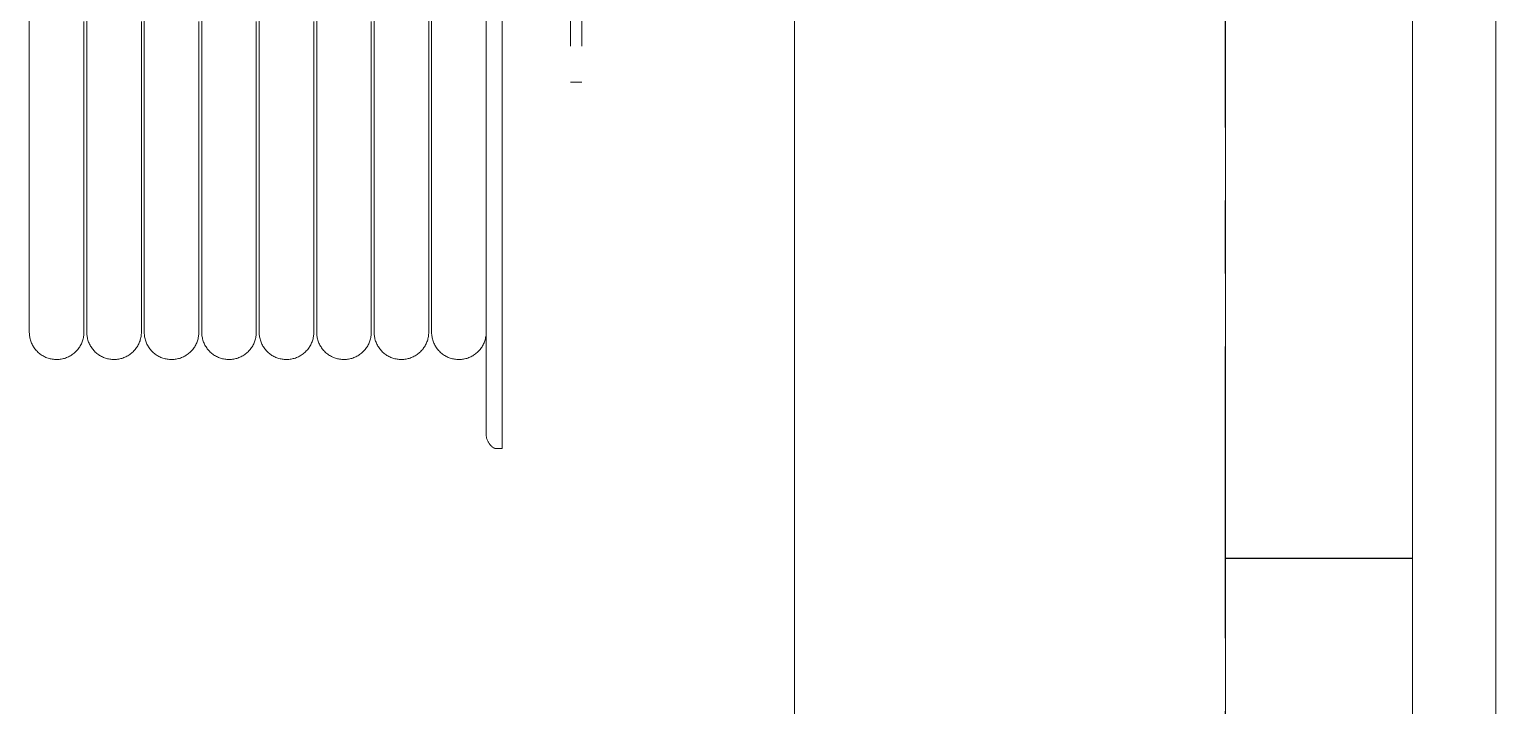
# Model space of a CAD drawing. Header units: millimetres. Extents: x -677815 to 406757, y -145898 to 39000.
# Drawn here: x 269584 to 270094, y -16050 to -15814 of the extents above; entities that cross this region are included whole.
import ezdxf

# ---------------------------------------------------------------- set-up
doc = ezdxf.new("R2010")
doc.units = ezdxf.units.MM
doc.header["$LTSCALE"] = 8
doc.linetypes.add('Xref building Toll$0$Grid Line', pattern=[22.225, 12.7, -3.175, 3.175, -3.175])
for name, color, linetype, lineweight in [('Xref building Toll$0$A-FLOR', 8, 'Continuous', 25), ('Xref building Toll$0$A-WALL', 8, 'Continuous', 9), ('Xref building Toll$0$P-SANR-FIXT', 8, 'Continuous', 9)]:
    doc.layers.add(name, color=color, linetype=linetype, lineweight=lineweight)
doc.layers.add('Xref building Toll$0$S-GRID', color=8, linetype='Continuous')

# ---------------------------------------------------------------- blocks, each defined once
blk = doc.blocks.new('Xref building Toll$0$Toll Grids')
at = {"layer": 'Xref building Toll$0$S-GRID', "linetype": 'Xref building Toll$0$Grid Line'}
blk.add_line((270000, -125373.32), (270000, 36031.45), dxfattribs=at)
blk = doc.blocks.new('Xref building Toll$0$FHR_1 - FHR 2-V345-MASTER GROUND FLOOR')
at = {"layer": 'Xref building Toll$0$P-SANR-FIXT'}
for p, q in [((-120, 179.31), (-120, 176.81)), ((7.5, 153), (7.5, 149)), ((20, 153), (193.87, 153)), ((20, 153), (20, 153)), ((20, 149), (20, 149)), ((104.79, 149), (20, 149))]:
    blk.add_line(p, q, dxfattribs=at)
at = {"layer": 'Xref building Toll$0$P-SANR-FIXT', "flags": 128}
for points in [[(-89, 331.81), (-88.99, 332.19), (-88.97, 332.57), (-88.93, 332.95), (-88.88, 333.32), (-88.81, 333.7), (-88.73, 334.07), (-88.63, 334.43), (-88.52, 334.8), (-88.39, 335.16), (-88.25, 335.51), (-88.1, 335.86), (-87.93, 336.2), (-87.74, 336.53), (-87.55, 336.86), (-87.34, 337.17), (-87.12, 337.48), (-86.89, 337.78), (-86.64, 338.07), (-86.39, 338.35), (-86.12, 338.62), (-85.84, 338.88), (-85.55, 339.13), (-85.26, 339.37), (-84.95, 339.59), (-84.63, 339.8), (-84.31, 340), (-83.98, 340.19), (-83.64, 340.36), (-83.29, 340.52), (-82.94, 340.66), (-82.59, 340.79), (-82.22, 340.91), (-81.86, 341.01), (-81.49, 341.1), (-81.11, 341.17), (-80.74, 341.23), (-80.36, 341.27), (-79.98, 341.3), (-79.6, 341.31), (-79.5, 341.31)], [(-79.5, 341.31), (-79.34, 341.31), (-78.85, 341.31), (-78.03, 341.31), (-76.89, 341.31), (-75.42, 341.31), (-73.64, 341.31), (-71.54, 341.31), (-69.12, 341.31), (-66.39, 341.31), (-63.36, 341.31), (-60.02, 341.31), (-56.39, 341.31), (-52.47, 341.31), (-48.26, 341.31), (-43.78, 341.31), (-39.03, 341.31), (-34.01, 341.31), (-28.74, 341.31), (-23.23, 341.31), (-17.48, 341.31), (-11.5, 341.31), (-5.3, 341.31), (1.11, 341.31), (7.72, 341.31), (14.51, 341.31), (21.48, 341.31), (28.61, 341.31)], [(32.53, 341.31), (25.31, 341.31), (18.25, 341.31), (11.36, 341.31), (4.65, 341.31), (-1.86, 341.31), (-8.18, 341.31), (-14.28, 341.31), (-20.15, 341.31), (-25.8, 341.31), (-31.2, 341.31), (-36.35, 341.31), (-41.25, 341.31), (-45.88, 341.31), (-50.23, 341.31), (-54.31, 341.31), (-58.1, 341.31), (-61.59, 341.31), (-64.79, 341.31), (-67.68, 341.31), (-70.27, 341.31), (-72.54, 341.31), (-74.5, 341.31), (-76.14, 341.31), (-77.45, 341.31), (-78.45, 341.31), (-79.11, 341.31), (-79.45, 341.31), (-79.5, 341.31)], [(-79.5, 322.31), (-79.88, 322.32), (-80.26, 322.34), (-80.64, 322.38), (-81.01, 322.43), (-81.39, 322.5), (-81.76, 322.58), (-82.13, 322.68), (-82.49, 322.79), (-82.85, 322.92), (-83.2, 323.06), (-83.55, 323.21), (-83.89, 323.38), (-84.22, 323.56), (-84.55, 323.76), (-84.86, 323.97), (-85.17, 324.19), (-85.47, 324.42), (-85.76, 324.67), (-86.04, 324.92), (-86.31, 325.19), (-86.57, 325.47), (-86.82, 325.76), (-87.06, 326.05), (-87.28, 326.36), (-87.49, 326.68), (-87.69, 327), (-87.88, 327.33), (-88.05, 327.67), (-88.21, 328.02), (-88.35, 328.37), (-88.48, 328.72), (-88.6, 329.09), (-88.7, 329.45), (-88.79, 329.82), (-88.86, 330.19), (-88.92, 330.57), (-88.96, 330.95), (-88.99, 331.33), (-89, 331.71), (-89, 331.81)], [(25.31, 322.31), (18.25, 322.31), (11.36, 322.31), (4.65, 322.31), (-1.86, 322.31), (-8.18, 322.31), (-14.28, 322.31), (-20.15, 322.31), (-25.8, 322.31), (-31.2, 322.31), (-36.35, 322.31), (-41.25, 322.31), (-45.88, 322.31), (-50.23, 322.31), (-54.31, 322.31), (-58.1, 322.31), (-61.59, 322.31), (-64.79, 322.31), (-67.68, 322.31), (-70.27, 322.31), (-72.54, 322.31), (-74.5, 322.31), (-76.14, 322.31), (-77.45, 322.31), (-78.45, 322.31), (-79.11, 322.31), (-79.45, 322.31), (-79.5, 322.31)], [(-79.5, 322.31), (-79.34, 322.31), (-78.85, 322.31), (-78.03, 322.31), (-76.89, 322.31), (-75.42, 322.31), (-73.64, 322.31), (-71.54, 322.31), (-69.12, 322.31), (-66.39, 322.31), (-63.36, 322.31), (-60.02, 322.31), (-56.39, 322.31), (-52.47, 322.31), (-48.26, 322.31), (-43.78, 322.31), (-39.03, 322.31), (-34.01, 322.31), (-28.74, 322.31), (-23.23, 322.31), (-17.48, 322.31), (-11.5, 322.31), (-5.3, 322.31), (1.11, 322.31), (7.72, 322.31), (14.51, 322.31), (21.48, 322.31), (28.61, 322.31)], [(-89, 311.81), (-88.99, 312.19), (-88.97, 312.57), (-88.93, 312.95), (-88.88, 313.32), (-88.81, 313.7), (-88.73, 314.07), (-88.63, 314.43), (-88.52, 314.8), (-88.39, 315.16), (-88.25, 315.51), (-88.1, 315.86), (-87.93, 316.2), (-87.74, 316.53), (-87.55, 316.86), (-87.34, 317.17), (-87.12, 317.48), (-86.89, 317.78), (-86.64, 318.07), (-86.39, 318.35), (-86.12, 318.62), (-85.84, 318.88), (-85.55, 319.13), (-85.26, 319.37), (-84.95, 319.59), (-84.63, 319.8), (-84.31, 320), (-83.98, 320.19), (-83.64, 320.36), (-83.29, 320.52), (-82.94, 320.66), (-82.59, 320.79), (-82.22, 320.91), (-81.86, 321.01), (-81.49, 321.1), (-81.11, 321.17), (-80.74, 321.23), (-80.36, 321.27), (-79.98, 321.3), (-79.6, 321.31), (-79.5, 321.31)], [(-79.5, 321.31), (-79.34, 321.31), (-78.85, 321.31), (-78.03, 321.31), (-76.89, 321.31), (-75.42, 321.31), (-73.64, 321.31), (-71.54, 321.31), (-69.12, 321.31), (-66.39, 321.31), (-63.36, 321.31), (-60.02, 321.31), (-56.39, 321.31), (-52.47, 321.31), (-48.26, 321.31), (-43.78, 321.31), (-39.03, 321.31), (-34.01, 321.31), (-28.74, 321.31), (-23.23, 321.31), (-17.48, 321.31), (-11.5, 321.31), (-5.3, 321.31), (1.11, 321.31), (7.72, 321.31), (14.51, 321.31), (21.48, 321.31), (28.61, 321.31)], [(32.53, 321.31), (25.31, 321.31), (18.25, 321.31), (11.36, 321.31), (4.65, 321.31), (-1.86, 321.31), (-8.18, 321.31), (-14.28, 321.31), (-20.15, 321.31), (-25.8, 321.31), (-31.2, 321.31), (-36.35, 321.31), (-41.25, 321.31), (-45.88, 321.31), (-50.23, 321.31), (-54.31, 321.31), (-58.1, 321.31), (-61.59, 321.31), (-64.79, 321.31), (-67.68, 321.31), (-70.27, 321.31), (-72.54, 321.31), (-74.5, 321.31), (-76.14, 321.31), (-77.45, 321.31), (-78.45, 321.31), (-79.11, 321.31), (-79.45, 321.31), (-79.5, 321.31)], [(-79.5, 302.31), (-79.88, 302.32), (-80.26, 302.34), (-80.64, 302.38), (-81.01, 302.43), (-81.39, 302.5), (-81.76, 302.58), (-82.13, 302.68), (-82.49, 302.79), (-82.85, 302.92), (-83.2, 303.06), (-83.55, 303.21), (-83.89, 303.38), (-84.22, 303.56), (-84.55, 303.76), (-84.86, 303.97), (-85.17, 304.19), (-85.47, 304.42), (-85.76, 304.67), (-86.04, 304.92), (-86.31, 305.19), (-86.57, 305.47), (-86.82, 305.76), (-87.06, 306.05), (-87.28, 306.36), (-87.49, 306.68), (-87.69, 307), (-87.88, 307.33), (-88.05, 307.67), (-88.21, 308.02), (-88.35, 308.37), (-88.48, 308.72), (-88.6, 309.09), (-88.7, 309.45), (-88.79, 309.82), (-88.86, 310.19), (-88.92, 310.57), (-88.96, 310.95), (-88.99, 311.33), (-89, 311.71), (-89, 311.81)], [(-89, 291.81), (-88.99, 292.19), (-88.97, 292.57), (-88.93, 292.95), (-88.88, 293.32), (-88.81, 293.7), (-88.73, 294.07), (-88.63, 294.43), (-88.52, 294.8), (-88.39, 295.16), (-88.25, 295.51), (-88.1, 295.86), (-87.93, 296.2), (-87.74, 296.53), (-87.55, 296.86), (-87.34, 297.17), (-87.12, 297.48), (-86.89, 297.78), (-86.64, 298.07), (-86.39, 298.35), (-86.12, 298.62), (-85.84, 298.88), (-85.55, 299.13), (-85.26, 299.37), (-84.95, 299.59), (-84.63, 299.8), (-84.31, 300), (-83.98, 300.19), (-83.64, 300.36), (-83.29, 300.52), (-82.94, 300.66), (-82.59, 300.79), (-82.22, 300.91), (-81.86, 301.01), (-81.49, 301.1), (-81.11, 301.17), (-80.74, 301.23), (-80.36, 301.27), (-79.98, 301.3), (-79.6, 301.31), (-79.5, 301.31)], [(25.31, 302.31), (18.25, 302.31), (11.36, 302.31), (4.65, 302.31), (-1.86, 302.31), (-8.18, 302.31), (-14.28, 302.31), (-20.15, 302.31), (-25.8, 302.31), (-31.2, 302.31), (-36.35, 302.31), (-41.25, 302.31), (-45.88, 302.31), (-50.23, 302.31), (-54.31, 302.31), (-58.1, 302.31), (-61.59, 302.31), (-64.79, 302.31), (-67.68, 302.31), (-70.27, 302.31), (-72.54, 302.31), (-74.5, 302.31), (-76.14, 302.31), (-77.45, 302.31), (-78.45, 302.31), (-79.11, 302.31), (-79.45, 302.31), (-79.5, 302.31)], [(-79.5, 302.31), (-79.34, 302.31), (-78.85, 302.31), (-78.03, 302.31), (-76.89, 302.31), (-75.42, 302.31), (-73.64, 302.31), (-71.54, 302.31), (-69.12, 302.31), (-66.39, 302.31), (-63.36, 302.31), (-60.02, 302.31), (-56.39, 302.31), (-52.47, 302.31), (-48.26, 302.31), (-43.78, 302.31), (-39.03, 302.31), (-34.01, 302.31), (-28.74, 302.31), (-23.23, 302.31), (-17.48, 302.31), (-11.5, 302.31), (-5.3, 302.31), (1.11, 302.31), (7.72, 302.31), (14.51, 302.31), (21.48, 302.31), (28.61, 302.31)], [(-79.5, 301.31), (-79.34, 301.31), (-78.85, 301.31), (-78.03, 301.31), (-76.89, 301.31), (-75.42, 301.31), (-73.64, 301.31), (-71.54, 301.31), (-69.12, 301.31), (-66.39, 301.31), (-63.36, 301.31), (-60.02, 301.31), (-56.39, 301.31), (-52.47, 301.31), (-48.26, 301.31), (-43.78, 301.31), (-39.03, 301.31), (-34.01, 301.31), (-28.74, 301.31), (-23.23, 301.31), (-17.48, 301.31), (-11.5, 301.31), (-5.3, 301.31), (1.11, 301.31), (7.72, 301.31), (14.51, 301.31), (21.48, 301.31), (28.61, 301.31)], [(32.53, 301.31), (25.31, 301.31), (18.25, 301.31), (11.36, 301.31), (4.65, 301.31), (-1.86, 301.31), (-8.18, 301.31), (-14.28, 301.31), (-20.15, 301.31), (-25.8, 301.31), (-31.2, 301.31), (-36.35, 301.31), (-41.25, 301.31), (-45.88, 301.31), (-50.23, 301.31), (-54.31, 301.31), (-58.1, 301.31), (-61.59, 301.31), (-64.79, 301.31), (-67.68, 301.31), (-70.27, 301.31), (-72.54, 301.31), (-74.5, 301.31), (-76.14, 301.31), (-77.45, 301.31), (-78.45, 301.31), (-79.11, 301.31), (-79.45, 301.31), (-79.5, 301.31)], [(-79.5, 282.31), (-79.88, 282.32), (-80.26, 282.34), (-80.64, 282.38), (-81.01, 282.43), (-81.39, 282.5), (-81.76, 282.58), (-82.13, 282.68), (-82.49, 282.79), (-82.85, 282.92), (-83.2, 283.06), (-83.55, 283.21), (-83.89, 283.38), (-84.22, 283.56), (-84.55, 283.76), (-84.86, 283.97), (-85.17, 284.19), (-85.47, 284.42), (-85.76, 284.67), (-86.04, 284.92), (-86.31, 285.19), (-86.57, 285.47), (-86.82, 285.76), (-87.06, 286.05), (-87.28, 286.36), (-87.49, 286.68), (-87.69, 287), (-87.88, 287.33), (-88.05, 287.67), (-88.21, 288.02), (-88.35, 288.37), (-88.48, 288.72), (-88.6, 289.09), (-88.7, 289.45), (-88.79, 289.82), (-88.86, 290.19), (-88.92, 290.57), (-88.96, 290.95), (-88.99, 291.33), (-89, 291.71), (-89, 291.81)], [(-89, 271.81), (-88.99, 272.19), (-88.97, 272.57), (-88.93, 272.95), (-88.88, 273.32), (-88.81, 273.7), (-88.73, 274.07), (-88.63, 274.43), (-88.52, 274.8), (-88.39, 275.16), (-88.25, 275.51), (-88.1, 275.86), (-87.93, 276.2), (-87.74, 276.53), (-87.55, 276.86), (-87.34, 277.17), (-87.12, 277.48), (-86.89, 277.78), (-86.64, 278.07), (-86.39, 278.35), (-86.12, 278.62), (-85.84, 278.88), (-85.55, 279.13), (-85.26, 279.37), (-84.95, 279.59), (-84.63, 279.8), (-84.31, 280), (-83.98, 280.19), (-83.64, 280.36), (-83.29, 280.52), (-82.94, 280.66), (-82.59, 280.79), (-82.22, 280.91), (-81.86, 281.01), (-81.49, 281.1), (-81.11, 281.17), (-80.74, 281.23), (-80.36, 281.27), (-79.98, 281.3), (-79.6, 281.31), (-79.5, 281.31)], [(25.31, 282.31), (18.25, 282.31), (11.36, 282.31), (4.65, 282.31), (-1.86, 282.31), (-8.18, 282.31), (-14.28, 282.31), (-20.15, 282.31), (-25.8, 282.31), (-31.2, 282.31), (-36.35, 282.31), (-41.25, 282.31), (-45.88, 282.31), (-50.23, 282.31), (-54.31, 282.31), (-58.1, 282.31), (-61.59, 282.31), (-64.79, 282.31), (-67.68, 282.31), (-70.27, 282.31), (-72.54, 282.31), (-74.5, 282.31), (-76.14, 282.31), (-77.45, 282.31), (-78.45, 282.31), (-79.11, 282.31), (-79.45, 282.31), (-79.5, 282.31)], [(-79.5, 282.31), (-79.34, 282.31), (-78.85, 282.31), (-78.03, 282.31), (-76.89, 282.31), (-75.42, 282.31), (-73.64, 282.31), (-71.54, 282.31), (-69.12, 282.31), (-66.39, 282.31), (-63.36, 282.31), (-60.02, 282.31), (-56.39, 282.31), (-52.47, 282.31), (-48.26, 282.31), (-43.78, 282.31), (-39.03, 282.31), (-34.01, 282.31), (-28.74, 282.31), (-23.23, 282.31), (-17.48, 282.31), (-11.5, 282.31), (-5.3, 282.31), (1.11, 282.31), (7.72, 282.31), (14.51, 282.31), (21.48, 282.31), (28.61, 282.31)], [(-79.5, 281.31), (-79.34, 281.31), (-78.85, 281.31), (-78.03, 281.31), (-76.89, 281.31), (-75.42, 281.31), (-73.64, 281.31), (-71.54, 281.31), (-69.12, 281.31), (-66.39, 281.31), (-63.36, 281.31), (-60.02, 281.31), (-56.39, 281.31), (-52.47, 281.31), (-48.26, 281.31), (-43.78, 281.31), (-39.03, 281.31), (-34.01, 281.31), (-28.74, 281.31), (-23.23, 281.31), (-17.48, 281.31), (-11.5, 281.31), (-5.3, 281.31), (1.11, 281.31), (7.72, 281.31), (14.51, 281.31), (21.48, 281.31), (28.61, 281.31)], [(32.53, 281.31), (25.31, 281.31), (18.25, 281.31), (11.36, 281.31), (4.65, 281.31), (-1.86, 281.31), (-8.18, 281.31), (-14.28, 281.31), (-20.15, 281.31), (-25.8, 281.31), (-31.2, 281.31), (-36.35, 281.31), (-41.25, 281.31), (-45.88, 281.31), (-50.23, 281.31), (-54.31, 281.31), (-58.1, 281.31), (-61.59, 281.31), (-64.79, 281.31), (-67.68, 281.31), (-70.27, 281.31), (-72.54, 281.31), (-74.5, 281.31), (-76.14, 281.31), (-77.45, 281.31), (-78.45, 281.31), (-79.11, 281.31), (-79.45, 281.31), (-79.5, 281.31)], [(-79.5, 262.31), (-79.88, 262.32), (-80.26, 262.34), (-80.64, 262.38), (-81.01, 262.43), (-81.39, 262.5), (-81.76, 262.58), (-82.13, 262.68), (-82.49, 262.79), (-82.85, 262.92), (-83.2, 263.06), (-83.55, 263.21), (-83.89, 263.38), (-84.22, 263.56), (-84.55, 263.76), (-84.86, 263.97), (-85.17, 264.19), (-85.47, 264.42), (-85.76, 264.67), (-86.04, 264.92), (-86.31, 265.19), (-86.57, 265.47), (-86.82, 265.76), (-87.06, 266.05), (-87.28, 266.36), (-87.49, 266.68), (-87.69, 267), (-87.88, 267.33), (-88.05, 267.67), (-88.21, 268.02), (-88.35, 268.37), (-88.48, 268.72), (-88.6, 269.09), (-88.7, 269.45), (-88.79, 269.82), (-88.86, 270.19), (-88.92, 270.57), (-88.96, 270.95), (-88.99, 271.33), (-89, 271.71), (-89, 271.81)], [(-89, 251.81), (-88.99, 252.19), (-88.97, 252.57), (-88.93, 252.95), (-88.88, 253.32), (-88.81, 253.7), (-88.73, 254.07), (-88.63, 254.43), (-88.52, 254.8), (-88.39, 255.16), (-88.25, 255.51), (-88.1, 255.86), (-87.93, 256.2), (-87.74, 256.53), (-87.55, 256.86), (-87.34, 257.17), (-87.12, 257.48), (-86.89, 257.78), (-86.64, 258.07), (-86.39, 258.35), (-86.12, 258.62), (-85.84, 258.88), (-85.55, 259.13), (-85.26, 259.37), (-84.95, 259.59), (-84.63, 259.8), (-84.31, 260), (-83.98, 260.19), (-83.64, 260.36), (-83.29, 260.52), (-82.94, 260.66), (-82.59, 260.79), (-82.22, 260.91), (-81.86, 261.01), (-81.49, 261.1), (-81.11, 261.17), (-80.74, 261.23), (-80.36, 261.27), (-79.98, 261.3), (-79.6, 261.31), (-79.5, 261.31)], [(25.31, 262.31), (18.25, 262.31), (11.36, 262.31), (4.65, 262.31), (-1.86, 262.31), (-8.18, 262.31), (-14.28, 262.31), (-20.15, 262.31), (-25.8, 262.31), (-31.2, 262.31), (-36.35, 262.31), (-41.25, 262.31), (-45.88, 262.31), (-50.23, 262.31), (-54.31, 262.31), (-58.1, 262.31), (-61.59, 262.31), (-64.79, 262.31), (-67.68, 262.31), (-70.27, 262.31), (-72.54, 262.31), (-74.5, 262.31), (-76.14, 262.31), (-77.45, 262.31), (-78.45, 262.31), (-79.11, 262.31), (-79.45, 262.31), (-79.5, 262.31)], [(-79.5, 262.31), (-79.34, 262.31), (-78.85, 262.31), (-78.03, 262.31), (-76.89, 262.31), (-75.42, 262.31), (-73.64, 262.31), (-71.54, 262.31), (-69.12, 262.31), (-66.39, 262.31), (-63.36, 262.31), (-60.02, 262.31), (-56.39, 262.31), (-52.47, 262.31), (-48.26, 262.31), (-43.78, 262.31), (-39.03, 262.31), (-34.01, 262.31), (-28.74, 262.31), (-23.23, 262.31), (-17.48, 262.31), (-11.5, 262.31), (-5.3, 262.31), (1.11, 262.31), (7.72, 262.31), (14.51, 262.31), (21.48, 262.31), (28.61, 262.31)], [(-79.5, 261.31), (-79.34, 261.31), (-78.85, 261.31), (-78.03, 261.31), (-76.89, 261.31), (-75.42, 261.31), (-73.64, 261.31), (-71.54, 261.31), (-69.12, 261.31), (-66.39, 261.31), (-63.36, 261.31), (-60.02, 261.31), (-56.39, 261.31), (-52.47, 261.31), (-48.26, 261.31), (-43.78, 261.31), (-39.03, 261.31), (-34.01, 261.31), (-28.74, 261.31), (-23.23, 261.31), (-17.48, 261.31), (-11.5, 261.31), (-5.3, 261.31), (1.11, 261.31), (7.72, 261.31), (14.51, 261.31), (21.48, 261.31), (28.61, 261.31)], [(32.53, 261.31), (25.31, 261.31), (18.25, 261.31), (11.36, 261.31), (4.65, 261.31), (-1.86, 261.31), (-8.18, 261.31), (-14.28, 261.31), (-20.15, 261.31), (-25.8, 261.31), (-31.2, 261.31), (-36.35, 261.31), (-41.25, 261.31), (-45.88, 261.31), (-50.23, 261.31), (-54.31, 261.31), (-58.1, 261.31), (-61.59, 261.31), (-64.79, 261.31), (-67.68, 261.31), (-70.27, 261.31), (-72.54, 261.31), (-74.5, 261.31), (-76.14, 261.31), (-77.45, 261.31), (-78.45, 261.31), (-79.11, 261.31), (-79.45, 261.31), (-79.5, 261.31)], [(-79.5, 242.31), (-79.88, 242.32), (-80.26, 242.34), (-80.64, 242.38), (-81.01, 242.43), (-81.39, 242.5), (-81.76, 242.58), (-82.13, 242.68), (-82.49, 242.79), (-82.85, 242.92), (-83.2, 243.06), (-83.55, 243.21), (-83.89, 243.38), (-84.22, 243.56), (-84.55, 243.76), (-84.86, 243.97), (-85.17, 244.19), (-85.47, 244.42), (-85.76, 244.67), (-86.04, 244.92), (-86.31, 245.19), (-86.57, 245.47), (-86.82, 245.76), (-87.06, 246.05), (-87.28, 246.36), (-87.49, 246.68), (-87.69, 247), (-87.88, 247.33), (-88.05, 247.67), (-88.21, 248.02), (-88.35, 248.37), (-88.48, 248.72), (-88.6, 249.09), (-88.7, 249.45), (-88.79, 249.82), (-88.86, 250.19), (-88.92, 250.57), (-88.96, 250.95), (-88.99, 251.33), (-89, 251.71), (-89, 251.81)], [(-89, 231.81), (-88.99, 232.19), (-88.97, 232.57), (-88.93, 232.95), (-88.88, 233.32), (-88.81, 233.7), (-88.73, 234.07), (-88.63, 234.43), (-88.52, 234.8), (-88.39, 235.16), (-88.25, 235.51), (-88.1, 235.86), (-87.93, 236.2), (-87.74, 236.53), (-87.55, 236.86), (-87.34, 237.17), (-87.12, 237.48), (-86.89, 237.78), (-86.64, 238.07), (-86.39, 238.35), (-86.12, 238.62), (-85.84, 238.88), (-85.55, 239.13), (-85.26, 239.37), (-84.95, 239.59), (-84.63, 239.8), (-84.31, 240), (-83.98, 240.19), (-83.64, 240.36), (-83.29, 240.52), (-82.94, 240.66), (-82.59, 240.79), (-82.22, 240.91), (-81.86, 241.01), (-81.49, 241.1), (-81.11, 241.17), (-80.74, 241.23), (-80.36, 241.27), (-79.98, 241.3), (-79.6, 241.31), (-79.5, 241.31)], [(25.31, 242.31), (18.25, 242.31), (11.36, 242.31), (4.65, 242.31), (-1.86, 242.31), (-8.18, 242.31), (-14.28, 242.31), (-20.15, 242.31), (-25.8, 242.31), (-31.2, 242.31), (-36.35, 242.31), (-41.25, 242.31), (-45.88, 242.31), (-50.23, 242.31), (-54.31, 242.31), (-58.1, 242.31), (-61.59, 242.31), (-64.79, 242.31), (-67.68, 242.31), (-70.27, 242.31), (-72.54, 242.31), (-74.5, 242.31), (-76.14, 242.31), (-77.45, 242.31), (-78.45, 242.31), (-79.11, 242.31), (-79.45, 242.31), (-79.5, 242.31)], [(-79.5, 242.31), (-79.34, 242.31), (-78.85, 242.31), (-78.03, 242.31), (-76.89, 242.31), (-75.42, 242.31), (-73.64, 242.31), (-71.54, 242.31), (-69.12, 242.31), (-66.39, 242.31), (-63.36, 242.31), (-60.02, 242.31), (-56.39, 242.31), (-52.47, 242.31), (-48.26, 242.31), (-43.78, 242.31), (-39.03, 242.31), (-34.01, 242.31), (-28.74, 242.31), (-23.23, 242.31), (-17.48, 242.31), (-11.5, 242.31), (-5.3, 242.31), (1.11, 242.31), (7.72, 242.31), (14.51, 242.31), (21.48, 242.31), (28.61, 242.31)], [(-79.5, 241.31), (-79.34, 241.31), (-78.85, 241.31), (-78.03, 241.31), (-76.89, 241.31), (-75.42, 241.31), (-73.64, 241.31), (-71.54, 241.31), (-69.12, 241.31), (-66.39, 241.31), (-63.36, 241.31), (-60.02, 241.31), (-56.39, 241.31), (-52.47, 241.31), (-48.26, 241.31), (-43.78, 241.31), (-39.03, 241.31), (-34.01, 241.31), (-28.74, 241.31), (-23.23, 241.31), (-17.48, 241.31), (-11.5, 241.31), (-5.3, 241.31), (1.11, 241.31), (7.72, 241.31), (14.51, 241.31), (21.48, 241.31), (28.61, 241.31)], [(32.53, 241.31), (25.31, 241.31), (18.25, 241.31), (11.36, 241.31), (4.65, 241.31), (-1.86, 241.31), (-8.18, 241.31), (-14.28, 241.31), (-20.15, 241.31), (-25.8, 241.31), (-31.2, 241.31), (-36.35, 241.31), (-41.25, 241.31), (-45.88, 241.31), (-50.23, 241.31), (-54.31, 241.31), (-58.1, 241.31), (-61.59, 241.31), (-64.79, 241.31), (-67.68, 241.31), (-70.27, 241.31), (-72.54, 241.31), (-74.5, 241.31), (-76.14, 241.31), (-77.45, 241.31), (-78.45, 241.31), (-79.11, 241.31), (-79.45, 241.31), (-79.5, 241.31)], [(-79.5, 222.31), (-79.88, 222.32), (-80.26, 222.34), (-80.64, 222.38), (-81.01, 222.43), (-81.39, 222.5), (-81.76, 222.58), (-82.13, 222.68), (-82.49, 222.79), (-82.85, 222.92), (-83.2, 223.06), (-83.55, 223.21), (-83.89, 223.38), (-84.22, 223.56), (-84.55, 223.76), (-84.86, 223.97), (-85.17, 224.19), (-85.47, 224.42), (-85.76, 224.67), (-86.04, 224.92), (-86.31, 225.19), (-86.57, 225.47), (-86.82, 225.76), (-87.06, 226.05), (-87.28, 226.36), (-87.49, 226.68), (-87.69, 227), (-87.88, 227.33), (-88.05, 227.67), (-88.21, 228.02), (-88.35, 228.37), (-88.48, 228.72), (-88.6, 229.09), (-88.7, 229.45), (-88.79, 229.82), (-88.86, 230.19), (-88.92, 230.57), (-88.96, 230.95), (-88.99, 231.33), (-89, 231.71), (-89, 231.81)], [(-89, 211.81), (-88.99, 212.19), (-88.97, 212.57), (-88.93, 212.95), (-88.88, 213.32), (-88.81, 213.7), (-88.73, 214.07), (-88.63, 214.43), (-88.52, 214.8), (-88.39, 215.16), (-88.25, 215.51), (-88.1, 215.86), (-87.93, 216.2), (-87.74, 216.53), (-87.55, 216.86), (-87.34, 217.17), (-87.12, 217.48), (-86.89, 217.78), (-86.64, 218.07), (-86.39, 218.35), (-86.12, 218.62), (-85.84, 218.88), (-85.55, 219.13), (-85.26, 219.37), (-84.95, 219.59), (-84.63, 219.8), (-84.31, 220), (-83.98, 220.19), (-83.64, 220.36), (-83.29, 220.52), (-82.94, 220.66), (-82.59, 220.79), (-82.22, 220.91), (-81.86, 221.01), (-81.49, 221.1), (-81.11, 221.17), (-80.74, 221.23), (-80.36, 221.27), (-79.98, 221.3), (-79.6, 221.31), (-79.5, 221.31)], [(25.31, 222.31), (18.25, 222.31), (11.36, 222.31), (4.65, 222.31), (-1.86, 222.31), (-8.18, 222.31), (-14.28, 222.31), (-20.15, 222.31), (-25.8, 222.31), (-31.2, 222.31), (-36.35, 222.31), (-41.25, 222.31), (-45.88, 222.31), (-50.23, 222.31), (-54.31, 222.31), (-58.1, 222.31), (-61.59, 222.31), (-64.79, 222.31), (-67.68, 222.31), (-70.27, 222.31), (-72.54, 222.31), (-74.5, 222.31), (-76.14, 222.31), (-77.45, 222.31), (-78.45, 222.31), (-79.11, 222.31), (-79.45, 222.31), (-79.5, 222.31)], [(-79.5, 222.31), (-79.34, 222.31), (-78.85, 222.31), (-78.03, 222.31), (-76.89, 222.31), (-75.42, 222.31), (-73.64, 222.31), (-71.54, 222.31), (-69.12, 222.31), (-66.39, 222.31), (-63.36, 222.31), (-60.02, 222.31), (-56.39, 222.31), (-52.47, 222.31), (-48.26, 222.31), (-43.78, 222.31), (-39.03, 222.31), (-34.01, 222.31), (-28.74, 222.31), (-23.23, 222.31), (-17.48, 222.31), (-11.5, 222.31), (-5.3, 222.31), (1.11, 222.31), (7.72, 222.31), (14.51, 222.31), (21.48, 222.31), (28.61, 222.31)], [(-79.5, 221.31), (-79.34, 221.31), (-78.85, 221.31), (-78.03, 221.31), (-76.89, 221.31), (-75.42, 221.31), (-73.64, 221.31), (-71.54, 221.31), (-69.12, 221.31), (-66.39, 221.31), (-63.36, 221.31), (-60.02, 221.31), (-56.39, 221.31), (-52.47, 221.31), (-48.26, 221.31), (-43.78, 221.31), (-39.03, 221.31), (-34.01, 221.31), (-28.74, 221.31), (-23.23, 221.31), (-17.48, 221.31), (-11.5, 221.31), (-5.3, 221.31), (1.11, 221.31), (7.72, 221.31), (14.51, 221.31), (21.48, 221.31), (28.61, 221.31)], [(32.53, 221.31), (25.31, 221.31), (18.25, 221.31), (11.36, 221.31), (4.65, 221.31), (-1.86, 221.31), (-8.18, 221.31), (-14.28, 221.31), (-20.15, 221.31), (-25.8, 221.31), (-31.2, 221.31), (-36.35, 221.31), (-41.25, 221.31), (-45.88, 221.31), (-50.23, 221.31), (-54.31, 221.31), (-58.1, 221.31), (-61.59, 221.31), (-64.79, 221.31), (-67.68, 221.31), (-70.27, 221.31), (-72.54, 221.31), (-74.5, 221.31), (-76.14, 221.31), (-77.45, 221.31), (-78.45, 221.31), (-79.11, 221.31), (-79.45, 221.31), (-79.5, 221.31)], [(-79.5, 202.31), (-79.88, 202.32), (-80.26, 202.34), (-80.64, 202.38), (-81.01, 202.43), (-81.39, 202.5), (-81.76, 202.58), (-82.13, 202.68), (-82.49, 202.79), (-82.85, 202.92), (-83.2, 203.06), (-83.55, 203.21), (-83.89, 203.38), (-84.22, 203.56), (-84.55, 203.76), (-84.86, 203.97), (-85.17, 204.19), (-85.47, 204.42), (-85.76, 204.67), (-86.04, 204.92), (-86.31, 205.19), (-86.57, 205.47), (-86.82, 205.76), (-87.06, 206.05), (-87.28, 206.36), (-87.49, 206.68), (-87.69, 207), (-87.88, 207.33), (-88.05, 207.67), (-88.21, 208.02), (-88.35, 208.37), (-88.48, 208.72), (-88.6, 209.09), (-88.7, 209.45), (-88.79, 209.82), (-88.86, 210.19), (-88.92, 210.57), (-88.96, 210.95), (-88.99, 211.33), (-89, 211.71), (-89, 211.81)], [(-89, 191.81), (-88.99, 192.19), (-88.97, 192.57), (-88.93, 192.95), (-88.88, 193.32), (-88.81, 193.7), (-88.73, 194.07), (-88.63, 194.43), (-88.52, 194.8), (-88.39, 195.16), (-88.25, 195.51), (-88.1, 195.86), (-87.93, 196.2), (-87.74, 196.53), (-87.55, 196.86), (-87.34, 197.17), (-87.12, 197.48), (-86.89, 197.78), (-86.64, 198.07), (-86.39, 198.35), (-86.12, 198.62), (-85.84, 198.88), (-85.55, 199.13), (-85.26, 199.37), (-84.95, 199.59), (-84.63, 199.8), (-84.31, 200), (-83.98, 200.19), (-83.64, 200.36), (-83.29, 200.52), (-82.94, 200.66), (-82.59, 200.79), (-82.22, 200.91), (-81.86, 201.01), (-81.49, 201.1), (-81.11, 201.17), (-80.74, 201.23), (-80.36, 201.27), (-79.98, 201.3), (-79.6, 201.31), (-79.5, 201.31)], [(32.53, 202.31), (25.31, 202.31), (18.25, 202.31), (11.36, 202.31), (4.65, 202.31), (-1.86, 202.31), (-8.18, 202.31), (-14.28, 202.31), (-20.15, 202.31), (-25.8, 202.31), (-31.2, 202.31), (-36.35, 202.31), (-41.25, 202.31), (-45.88, 202.31), (-50.23, 202.31), (-54.31, 202.31), (-58.1, 202.31), (-61.59, 202.31), (-64.79, 202.31), (-67.68, 202.31), (-70.27, 202.31), (-72.54, 202.31), (-74.5, 202.31), (-76.14, 202.31), (-77.45, 202.31), (-78.45, 202.31), (-79.11, 202.31), (-79.45, 202.31), (-79.5, 202.31)], [(-79.5, 202.31), (-79.34, 202.31), (-78.85, 202.31), (-78.03, 202.31), (-76.89, 202.31), (-75.42, 202.31), (-73.64, 202.31), (-71.54, 202.31), (-69.12, 202.31), (-66.39, 202.31), (-63.36, 202.31), (-60.02, 202.31), (-56.39, 202.31), (-52.47, 202.31), (-48.26, 202.31), (-43.78, 202.31), (-39.03, 202.31), (-34.01, 202.31), (-28.74, 202.31), (-23.23, 202.31), (-17.48, 202.31), (-11.5, 202.31), (-5.3, 202.31), (1.11, 202.31), (7.72, 202.31), (14.51, 202.31), (21.48, 202.31), (28.61, 202.31)], [(-79.5, 201.31), (-79.34, 201.31), (-78.85, 201.31), (-78.03, 201.31), (-76.89, 201.31), (-75.42, 201.31), (-73.64, 201.31), (-71.54, 201.31), (-69.12, 201.31), (-66.39, 201.31), (-63.36, 201.31), (-60.02, 201.31), (-56.39, 201.31), (-52.47, 201.31), (-48.26, 201.31), (-43.78, 201.31), (-39.03, 201.31), (-34.01, 201.31), (-28.74, 201.31), (-23.23, 201.31), (-17.48, 201.31), (-11.5, 201.31), (-5.3, 201.31), (1.11, 201.31), (7.72, 201.31), (14.51, 201.31), (21.48, 201.31), (28.61, 201.31)], [(32.53, 201.31), (25.31, 201.31), (18.25, 201.31), (11.36, 201.31), (4.65, 201.31), (-1.86, 201.31), (-8.18, 201.31), (-14.28, 201.31), (-20.15, 201.31), (-25.8, 201.31), (-31.2, 201.31), (-36.35, 201.31), (-41.25, 201.31), (-45.88, 201.31), (-50.23, 201.31), (-54.31, 201.31), (-58.1, 201.31), (-61.59, 201.31), (-64.79, 201.31), (-67.68, 201.31), (-70.27, 201.31), (-72.54, 201.31), (-74.5, 201.31), (-76.14, 201.31), (-77.45, 201.31), (-78.45, 201.31), (-79.11, 201.31), (-79.45, 201.31), (-79.5, 201.31)], [(-79.5, 182.31), (-79.88, 182.32), (-80.26, 182.34), (-80.64, 182.38), (-81.01, 182.43), (-81.39, 182.5), (-81.76, 182.58), (-82.13, 182.68), (-82.49, 182.79), (-82.85, 182.92), (-83.2, 183.06), (-83.55, 183.21), (-83.89, 183.38), (-84.22, 183.56), (-84.55, 183.76), (-84.86, 183.97), (-85.17, 184.19), (-85.47, 184.42), (-85.76, 184.67), (-86.04, 184.92), (-86.31, 185.19), (-86.57, 185.47), (-86.82, 185.76), (-87.06, 186.05), (-87.28, 186.36), (-87.49, 186.68), (-87.69, 187), (-87.88, 187.33), (-88.05, 187.67), (-88.21, 188.02), (-88.35, 188.37), (-88.48, 188.72), (-88.6, 189.09), (-88.7, 189.45), (-88.79, 189.82), (-88.86, 190.19), (-88.92, 190.57), (-88.96, 190.95), (-88.99, 191.33), (-89, 191.71), (-89, 191.81)], [(-120, 179.31), (-119.89, 179.51), (-119.77, 179.7), (-119.64, 179.89), (-119.51, 180.07), (-119.37, 180.25), (-119.22, 180.42), (-119.07, 180.59), (-118.91, 180.75), (-118.74, 180.9), (-118.57, 181.05), (-118.39, 181.18), (-118.2, 181.32), (-118.01, 181.44), (-117.82, 181.56), (-117.62, 181.67), (-117.42, 181.77), (-117.21, 181.86), (-117, 181.94), (-116.79, 182.02), (-116.57, 182.09), (-116.35, 182.15), (-116.13, 182.2), (-115.91, 182.24), (-115.68, 182.27), (-115.46, 182.29), (-115.23, 182.3), (-115, 182.31)], [(31.54, 182.31), (22.77, 182.31), (14.17, 182.31), (5.75, 182.31), (-2.48, 182.31), (-10.51, 182.31), (-18.33, 182.31), (-25.91, 182.31), (-33.25, 182.31), (-40.34, 182.31), (-47.17, 182.31), (-53.71, 182.31), (-59.98, 182.31), (-65.94, 182.31), (-71.61, 182.31), (-76.95, 182.31), (-81.98, 182.31), (-86.67, 182.31), (-91.02, 182.31), (-95.03, 182.31), (-98.69, 182.31), (-101.99, 182.31), (-104.92, 182.31), (-107.49, 182.31), (-109.69, 182.31), (-111.51, 182.31), (-112.95, 182.31), (-114.01, 182.31), (-114.69, 182.31), (-114.99, 182.31), (-115, 182.31)], [(-115, 182.31), (-114.81, 182.31), (-114.23, 182.31), (-113.27, 182.31), (-111.93, 182.31), (-110.22, 182.31), (-108.12, 182.31), (-105.65, 182.31), (-102.82, 182.31), (-99.62, 182.31), (-96.05, 182.31), (-92.14, 182.31), (-87.88, 182.31), (-83.28, 182.31), (-78.34, 182.31), (-73.08, 182.31), (-67.5, 182.31), (-61.62, 182.31), (-55.43, 182.31), (-48.96, 182.31), (-42.21, 182.31), (-35.19, 182.31), (-27.92, 182.31), (-20.4, 182.31), (-12.64, 182.31), (-4.67, 182.31), (3.51, 182.31), (11.88, 182.31), (20.44, 182.31), (29.16, 182.31)], [(32.53, 182.31), (25.31, 182.31), (18.25, 182.31), (11.36, 182.31), (4.65, 182.31), (-1.86, 182.31), (-8.18, 182.31), (-14.28, 182.31), (-20.15, 182.31), (-25.8, 182.31), (-31.2, 182.31), (-36.35, 182.31), (-41.25, 182.31), (-45.88, 182.31), (-50.23, 182.31), (-54.31, 182.31), (-58.1, 182.31), (-61.59, 182.31), (-64.79, 182.31), (-67.68, 182.31), (-70.27, 182.31), (-72.54, 182.31), (-74.5, 182.31), (-76.14, 182.31), (-77.45, 182.31), (-78.45, 182.31), (-79.11, 182.31), (-79.45, 182.31), (-79.5, 182.31)], [(-79.5, 182.31), (-79.34, 182.31), (-78.85, 182.31), (-78.03, 182.31), (-76.89, 182.31), (-75.42, 182.31), (-73.64, 182.31), (-71.54, 182.31), (-69.12, 182.31), (-66.39, 182.31), (-63.36, 182.31), (-60.02, 182.31), (-56.39, 182.31), (-52.47, 182.31), (-48.26, 182.31), (-43.78, 182.31), (-39.03, 182.31), (-34.01, 182.31), (-28.74, 182.31), (-23.23, 182.31), (-17.48, 182.31), (-11.5, 182.31), (-5.3, 182.31), (1.11, 182.31), (7.72, 182.31), (14.51, 182.31), (21.48, 182.31), (28.61, 182.31)], [(-119.33, 176.71), (-119.42, 176.71), (-119.51, 176.72), (-119.6, 176.72), (-119.69, 176.74), (-119.78, 176.75), (-119.87, 176.77), (-119.96, 176.8), (-120, 176.81)], [(29.85, 176.71), (20.93, 176.71), (12.17, 176.71), (3.59, 176.71), (-4.79, 176.71), (-12.96, 176.71), (-20.92, 176.71), (-28.64, 176.71), (-36.11, 176.71), (-43.33, 176.71), (-50.27, 176.71), (-56.94, 176.71), (-63.32, 176.71), (-69.39, 176.71), (-75.16, 176.71), (-80.6, 176.71), (-85.72, 176.71), (-90.49, 176.71), (-94.93, 176.71), (-99.01, 176.71), (-102.73, 176.71), (-106.09, 176.71), (-109.08, 176.71), (-111.69, 176.71), (-113.93, 176.71), (-115.78, 176.71), (-117.25, 176.71), (-118.33, 176.71), (-119.02, 176.71), (-119.32, 176.71), (-119.33, 176.71)], [(-119.33, 176.71), (-119.14, 176.71), (-118.55, 176.71), (-117.58, 176.71), (-116.21, 176.71), (-114.46, 176.71), (-112.33, 176.71), (-109.82, 176.71), (-106.93, 176.71), (-103.67, 176.71), (-100.05, 176.71), (-96.06, 176.71), (-91.72, 176.71), (-87.04, 176.71), (-82.01, 176.71), (-76.66, 176.71), (-70.98, 176.71), (-64.99, 176.71), (-58.69, 176.71), (-52.1, 176.71), (-45.23, 176.71), (-38.08, 176.71), (-30.68, 176.71), (-23.02, 176.71), (-15.13, 176.71), (-7.01, 176.71), (1.31, 176.71), (9.84, 176.71), (18.55, 176.71), (27.43, 176.71)]]:
    blk.add_lwpolyline(points, dxfattribs=at)
blk = doc.blocks.new('Xref building Toll$0$building block 28092016')
at = {"layer": 'Xref building Toll$0$A-FLOR'}
blk.add_line((992549.64, -687497.93), (992614.64, -687497.93), dxfattribs=at)
at = {"layer": 'Xref building Toll$0$A-WALL', "lineweight": 18}
for p, q in [((992643.64, -791593.46), (992643.64, -671405.46)), ((992614.64, -671434.46), (992614.64, -791564.46))]:
    blk.add_line(p, q, dxfattribs=at)
at = {"layer": 'Xref building Toll$0$A-WALL'}
for p, q in [((992549.64, -683499.46), (992549.64, -690339.46)), ((992399.64, -690339.46), (992399.64, -683626.46))]:
    blk.add_line(p, q, dxfattribs=at)
at = {"layer": 'Xref building Toll$0$P-SANR-FIXT', "rotation": 90}
blk.add_blockref('Xref building Toll$0$FHR_1 - FHR 2-V345-MASTER GROUND FLOOR', (992474.64, -687339.76), dxfattribs=at)
blk = doc.blocks.new('Xref building Toll')
for name, p in [('Xref building Toll$0$Toll Grids', (0, 0)), ('Xref building Toll$0$building block 28092016', (-722549.64, 671499.46))]:
    blk.add_blockref(name, p)

msp = doc.modelspace()

# ---------------------------------------------------------------- block references
msp.add_blockref('Xref building Toll', (0, 0))

doc.saveas('drawing.dxf')
